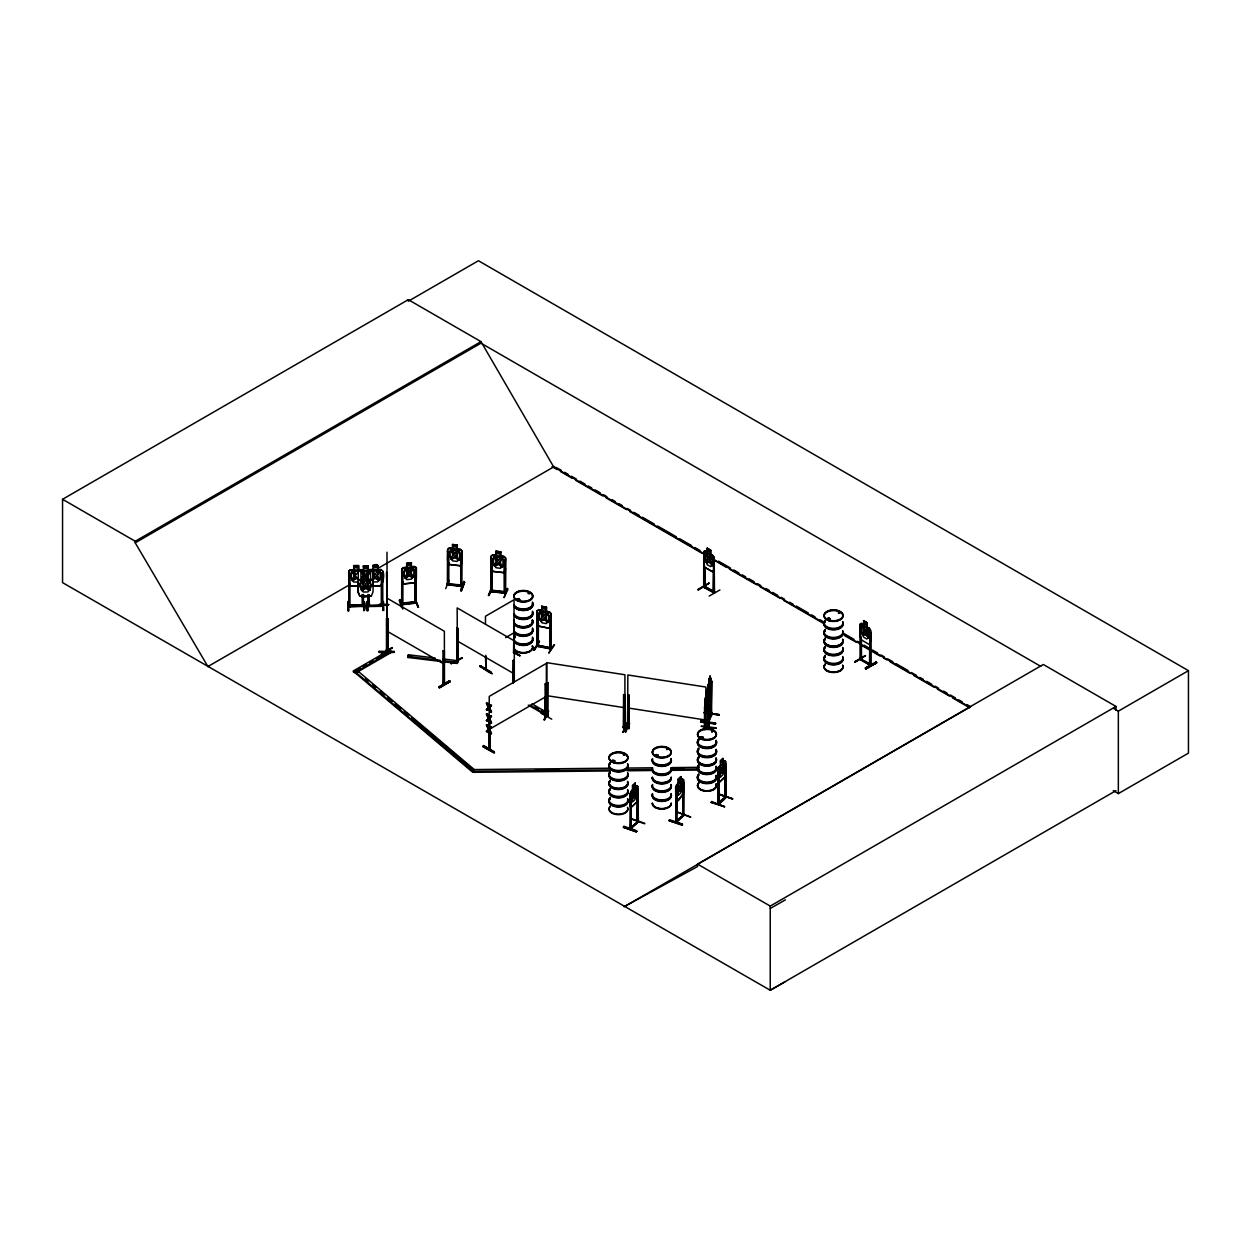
<?xml version="1.0" encoding="UTF-8"?>
<svg xmlns="http://www.w3.org/2000/svg" width="1251" height="1251" viewBox="0 0 1251 1251"><rect width="100%" height="100%" fill="white"/><g stroke="black" fill="none" stroke-linecap="round" stroke-linejoin="round"><path stroke-width="1.5" d="M379.162 604.984L388.623 604.905M707.847 722.531L707.972 708.926M708.895 694.493C708.535 701.467 708.269 677.854 709.708 686.674C710.552 667.44 711.428 699.278 709.692 688.535L709.004 727.597L708.035 728.27L708.942 726.315M708.848 720.639L707.941 721.389L711.522 714.227M711.882 681.248L711.053 681.951L711.882 681.248L711.053 714.931M711.569 682.014L711.616 715.072L711.913 712.945L711.021 713.821M704.985 711.162C704.594 720.06 709.208 705.173 708.207 702.874M711.35 689.645L708.832 699.45M711.178 689.629L710.99 694.54L708.989 699.465M700.623 722.077L700.826 720.936L715.572 723.625L700.623 722.077L715.384 724.016M715.541 723.047L700.81 720.967M386.84 651.568L387.935 652.146L388.201 618.87L387.216 618.322L386.84 651.568L387.857 652.162L388.295 650.598L386.997 649.801M388.201 650.661L386.465 650.145M443.761 683.312L444.105 684.563L444.355 651.302L443.386 650.755L443.01 684.078L443.386 682.53M444.355 683.093C443.135 681.248 442.619 684.719 443.917 684.516M456.787 659.996L458.257 660.356L457.053 659.668M454.113 662.592L450.954 663.749L462.198 657.87C457.1 661.685 455.536 659.371 458.147 661.451L458.147 628.502L457.162 627.955L456.803 661.279M458.147 660.293L457.256 663.437L407.81 657.463L407.81 656.431L408.42 654.773L435.035 657.979M630.129 827.818L631.427 827.271L630.082 827.693C629.237 830.023 632.318 827.38 630.801 829.147L630.848 795.355L630.504 829.257L638.417 821.829M683.437 779.842L682.53 779.17L680.857 780.937L680.794 776.605L678.214 779.06L678.308 783.173L677.01 785.753L676.65 821.688M725.721 796.887L718.559 802.423L718.715 803.533M725.377 796.684L725.721 795.683M704.626 586.516L703.688 585.875M713.961 591.942L713.211 591.379M714.18 591.942L714.29 593.209L713.805 592.364M714.18 560.151L714.493 592.833M479.931 666.486C502.777 678.339 488.609 673.992 480.212 665.657L490.971 672.506M490.924 672.366L479.946 666.423M490.924 671.912L480.212 665.673M704.954 700.388L705.924 696.135M707.972 693.398L708.175 684.688L710.99 678.198L711.021 715.025M711.991 713.148L711.178 714.227M711.991 714.337L708.457 722.656M636.994 801.969L637.65 797.122L636.994 801.969L630.785 807.677L636.931 801.891M682.593 795.339C687.346 780.952 677.198 810.507 675.728 797.794M860.328 659.214L861.501 659.903L860.438 658.073L860.438 659.277L870.852 665.376L870.852 632.396L869.883 631.833L869.508 665.157C871.181 665.751 871.4 663.311 869.508 663.953M860.797 658.855L860.109 659.59L870.587 665.657L870.477 630.176L866.99 626.782C867.694 617.869 865.583 627.361 868.616 629.222L868.616 636.806L866.865 639.026L863.612 637.119L861.861 632.85L861.861 625.281L863.612 624.953L863.612 620.621L867.099 622.654M710.177 680.341L710.052 676.025L708.379 685.673L708.551 728.348L708.801 688.816L707.972 689.52L708.801 688.816M623.358 827.286L623.796 826.223L636.743 830.758L636.306 831.868L623.358 827.318L636.306 831.837M636.681 831.399L623.686 826.927L636.743 831.446M682.045 825.253L669.113 820.656L682.483 824.174L669.488 819.686L669.097 820.734L682.483 824.862M682.42 824.737L669.426 820.343M711.162 802.595L711.6 801.484L724.548 806.723L711.193 802.47M724.485 806.598L711.491 802.188L724.548 806.723M387.153 606.016L386.481 572.254M387.153 651.787L386.997 552.207M516.835 599.526L517.789 598.604M517.851 599.995L517.429 598.979M517.429 599.682L518.743 599.088M519.181 599.088L518.93 599.917M517.789 598.869L519.321 599.12M518.039 598.822L519.337 598.932L518.743 599.995M528.422 593.365L528.86 592.943M529.142 593.255L529.58 593.662M612.13 760.717L613.459 761.906L614.773 760.717M612.583 760.514L612.818 761.437M613.913 761.531L614.913 761.061M623.436 754.619L624.484 754.494L623.373 754.603M624.218 755.244L623.67 754.384M624.405 754.9L623.624 754.353M655.477 755.151L656.056 756.214L657.76 755.917M656.556 756.011L656.275 754.838M667.94 749.052L666.83 749.552M700.654 737.339L701.592 738.497L703.297 737.746M701.092 737.136L701.733 737.777M701.06 737.699L701.967 736.948M702.202 737.777L702.999 737.277L702.202 736.761M703.39 737.902L702.859 737.246M712.132 731.991L712.413 731.178M711.882 731.663L712.945 731.256M829.257 618.964L827.615 618.541L828.068 619.417M828.975 619.417L828.788 618.229M829.835 618.604L829.554 619.542M838.264 612.849C840.344 613.053 838.358 612.771 839.093 612.365M839.499 612.255L838.702 612.787M839.89 612.959L839.093 612.114M482.949 746.628L493.785 752.695L494.317 751.773C461.197 732.523 517.148 765.878 482.949 746.628L483.543 745.627M387.153 604.124L386.403 605.937M387.059 606L387.153 605.328M386.387 649.988L386.481 651.974L386.465 618.103M386.465 651.099L387.153 651.177M387.075 650.583L386.465 649.801L386.309 650.583M387.075 651.787L386.997 651.005M870.477 640.997L869.273 644.5L861.079 639.699L860.125 634.961L861.079 639.699M703.75 562.543L704.72 567.282L712.976 572.051L714.18 568.548L714.29 557.743L713.054 555.585L704.813 551.097L703.75 551.675L703.688 587.219L704.626 587.72M712.976 572.051L714.29 568.642M407.81 657.463L408.42 654.773M457.256 663.437L457.85 660.731L442.635 658.902M448.874 583.764L447.342 583.513L448.671 583.717L448.656 584.968L447.514 583.169L447.373 584.764L447.545 549.392L449.125 548.032L452.409 548.548M448.843 551.91L447.498 551.754L448.843 551.91L448.812 584.545M462.135 562.074L460.462 565.905L449.046 564.498L447.545 560.276L447.749 549.361M457.272 545.076L452.44 544.388L452.565 548.689L450.141 549.752L450.141 557.32L452.565 560.87L457.115 561.433L459.539 558.493L459.539 550.909L457.115 549.252L457.272 545.076L452.565 544.638M457.272 549.142L457.303 544.983M445.716 588.658L448.984 580.292M457.303 549.048L460.446 549.439L449.093 548.126M447.67 583.216L448.984 583.717M460.665 553.38L462.119 553.239L460.665 553.38L460.79 586.469L460.775 562.778M462.01 585.327L462.26 586.25L447.514 584.373M460.54 585.187L462.26 585.046M460.837 590.613L463.84 581.434L460.618 590.675L461.447 590.785L464.621 582.2L461.447 590.753M492.284 591.832L490.783 591.629L491.017 558.306M492.19 591.786L492.362 558.478M495.865 551.253L500.713 551.847L495.865 551.253L495.865 555.303M503.918 572.677L492.472 571.347L503.918 572.677L505.576 568.845L503.762 572.614M500.713 555.913L500.713 551.847M491.017 588.674L488.406 595.601L491.033 590.394M489.125 595.523L491.127 589.878M490.877 590.081L491.049 591.66L490.971 556.242L492.55 554.897L496.021 555.46M491.08 590.065L505.685 591.911L492.519 590.628M492.253 591.754L492.519 590.284M504.075 560.229L505.529 560.104L504.075 560.229L504.2 593.334L505.576 593.412L505.576 557.946L503.872 556.304L500.556 556.023L500.556 551.972M505.451 592.255L505.232 593.459L505.576 557.946M504.372 591.66C504.325 596.07 502.918 589.956 505.529 591.895M504.044 597.54L507.249 588.298L508.031 589.08L504.169 597.446M371.172 571.144L372.735 571.003L375.316 574.662C377.114 568.986 383.197 569.705 376.395 575.585C383.134 581.434 377.661 582.466 375.409 576.461L372.313 580.527M409.014 572.16C410.719 566.375 416.786 566.39 410.062 572.989C416.864 578.181 411.047 579.776 409.093 573.974C407.373 580.057 401.133 580.057 408.045 573.193C399.913 565.812 410.093 569.236 408.905 571.942M416.239 578.509L414.613 582.622L403.385 583.857L401.915 580.089L401.915 569.283M401.79 580.229L403.291 584.092L414.769 582.841L416.411 578.525L416.411 567.626C414.112 564.827 409.186 569.174 411.516 562.669L406.638 563.2L406.669 567.36L403.307 567.626L401.759 569.252L401.665 604.718C399.585 602.435 405.043 602.466 402.869 604.624L402.916 571.285M675.775 797.95L675.634 787.004L678.449 783.22L678.355 779.107M675.884 822.329L675.728 786.973L676.697 784.752M718.637 803.611L717.793 804.284L717.777 768.833L724.767 760.889L725.58 761.562L725.377 797.888L725.58 761.562M717.918 768.88L718.606 766.55M709.145 679.074L709.817 677.401L709.145 680.435M705.298 729.161L705.392 698.918L707.222 689.301L706.158 692.335M706.158 693.68L706.831 690.646M708.035 728.27L708.003 691.459L705.361 697.964M708.003 691.459L707.19 693.586L707.065 689.285M705.501 702.843L705.298 701.999L705.501 728.066M708.957 695.103L710.584 687.847L710.052 676.025M705.204 714.133L708.003 707.8M701.295 726.362L716.041 728.363M711.021 714.165L708.832 720.857M707.972 722.499L711.366 714.165L710.818 678.183M708.191 727.488L708.316 727.441M704.282 713.117L719.2 714.587L704.454 712.585M716.229 727.847L701.326 726.174M381.023 585.749L382.681 581.715M373.033 582.419L371.375 586.453L359.819 586.688L371.5 586.594L373.189 582.434L373.189 571.535L371.438 570.128L359.866 570.221L358.286 571.676L358.318 592.051M549.549 628.268L538.524 626.047L537.023 621.81L538.477 626.141L549.486 628.362L551.003 624.515M549.486 628.362L551.097 624.656M548.173 682.921L546.718 683.015L548.173 682.921L547.985 716.229M545.029 696.885L544.92 716.854C547.469 718.058 545.53 713.023 548.204 714.634M544.623 719.872L548.548 710.912L547.312 714.321M548.517 710.912L543.904 719.95L546.828 716.119L546.859 662.686L624.906 674.758L624.921 728.098L623.295 726.659L625.031 726.55L623.405 726.753M548.188 715.369L546.593 714.837M623.577 694.602L624.906 694.805L623.577 694.602L623.311 727.91L624.765 728.082L624.765 695.087M705.892 729.536L705.892 687.049L627.846 674.977L627.58 728.332L627.846 695.024L629.175 695.228L629.003 728.582L629.175 695.228M626.892 723.031L627.721 723.844L623.076 732.179L626.939 723.047L623.201 732.101M623.076 732.179L627.001 723.109M629.534 723.219L625.703 732.367C623.624 732.82 627.517 722.484 629.534 723.907M627.689 726.784L629.316 727.034L627.846 727.159M704.563 706.893L705.892 707.096L704.563 706.893L704.438 729.63M854.668 661.716L865.536 655.571L854.746 662.389M854.652 662.232L864.988 655.852M698.402 590.003L709.098 583.122L697.87 589.596M381.524 653.788L392.251 647.549L381.602 654.461M381.508 654.289L392.157 648.065M451.47 663.421L462.088 657.698M402.681 608.815L400.007 599.604L399.225 600.371L401.493 607.251M632.49 785.644L635.211 783.235L632.49 785.644L632.568 789.756L631.286 792.336L630.629 828.381M348.216 601.465L348.622 610.832L347.794 610.848L348.325 601.403M348.216 601.919L348.622 610.832M366.684 601.934L366.996 610.707L367.747 610.035M712.945 555.663L714.29 557.743L714.18 593.146C711.616 591.457 699.309 585.656 704.579 586.438M705.142 587.485L705.032 568.017M534.427 650.223L539.431 641.278L533.708 649.988M534.333 650.035L539.4 641.278M533.63 650.067L539.337 641.779M416.302 602.794L401.446 604.374L403.072 604.249M488.719 748.02C492.55 746.628 487.609 749.302 489.125 749.49L489.235 696.4L546.359 663.405L546.359 716.573M544.889 715.603L546.468 715.181L545.076 715.494M537.117 646.345L537.086 610.832L536.851 646.235M536.851 645.031L550.815 647.909L551.019 649.175L551.003 613.694L549.439 611.989L538.571 609.69L537.023 610.926M537.164 612.99L538.462 613.256M541.777 610.332L541.777 606.282L546.468 607.22L546.406 611.364L548.595 613.303L548.595 620.871L546.249 623.655L541.871 622.763L539.525 619.042L539.525 611.473L541.871 610.597L541.777 606.282M536.992 646.267L551.144 649.128L551.159 613.662L549.502 611.895L546.312 611.379L546.468 607.22M549.799 647.283L549.799 648.956L549.877 615.57M551.175 615.82L549.705 615.852M538.29 645.328L550.8 647.955M538.305 645.391L538.509 646.173M549.94 648.534L549.877 627.204M553.927 644.812L548.736 653.116L554.506 644.937M630.004 829.022L637.916 821.626L637.838 820.421L636.994 822.376L638.401 821.907L637.838 788.709L637.04 822.454M675.743 821.235L683.234 815.167L677.104 820.984M682.78 814.667L683.656 813.838M682.874 815.683L683.531 779.717L682.561 778.998L676.588 784.799M676.525 822.564L676.572 788.771L676.322 822.595L684.109 815.199M718.418 802.438L717.839 803.158L725.408 796.996M717.902 803.048C715.947 807.677 730.287 794.15 724.845 797.716L725.627 763.986L726.127 797.247M726.065 797.231L718.371 804.44L719.216 803.736L719.075 767.598L720.42 765.018L720.279 760.905L722.859 758.466L724.063 770.428L722.781 774.916L720.373 777.199L719.075 775.182M708.676 721.295L708.676 722.499M485.357 668.05C487.515 667.549 484.293 669.004 485.826 669.004M485.841 655.211L485.857 669.566L486.311 656.806M513.551 651.88L519.931 655.774L513.973 652.787M513.551 653.085L514.036 619.808L514.036 652.803M372.235 578.556L374.346 575.585L372.313 572.802M517.304 599.229L519.196 599.542M519.618 599.589L517.116 599.776M519.572 599.948L519.259 598.838M529.517 593.506L528.141 593.662L528.579 592.802M612.036 760.843L614.35 760.952L612.818 760.702M614.241 760.905L612.411 760.452M657.244 755.964L657.573 754.822M701.076 736.98L700.513 737.683L701.733 738.199M827.114 618.729L829.554 618.338M829.304 619.214L829.945 618.729M838.67 613.256L838.889 612.177M486.451 703.203L488.672 707.034L490.064 705.251L491.471 705.376L487.218 710.177L486.389 709.708L488.797 707.128L486.451 703.203L488.203 707.472M488.672 707.034L490.642 704.907M486.451 714.055L488.672 717.886L490.064 716.104L491.471 716.229L487.218 721.014L486.389 720.545L488.797 717.965L486.451 714.055L488.203 718.309M488.672 717.886L490.642 715.76M486.451 724.892L488.672 728.739L490.064 726.956L491.471 727.081L487.218 731.866L486.389 731.397L488.797 728.817L486.451 724.892L488.203 729.161M488.672 728.739L490.642 726.612M487.218 710.177L489.219 708.019L491.471 711.913L490.017 711.772L488.625 708.363M487.218 721.014L489.219 718.856L491.471 722.765L490.017 722.609L488.625 719.216M487.218 731.866L489.219 729.708L491.471 733.618L490.017 733.461L488.625 730.052M486.389 709.708L488.797 707.128M491.471 705.376L489.094 707.925L490.877 712.257M486.389 720.545L488.797 717.965M491.471 716.229L489.094 718.778L490.877 723.109M486.389 731.397L488.797 728.817M491.471 727.081L489.094 729.63L490.877 733.962M386.481 604.03L386.481 604.905M387.091 604.89L387.075 604.124M367.669 604.984L369.358 604.952M367.669 606.172L382.822 606L382.681 570.894M369.358 605.296C376.707 608.361 383.228 603.123 382.634 606.344M401.946 569.377L403.385 567.751L414.644 566.609M401.712 603.154L403.166 603.342M414.8 602.951L416.333 603.17L416.208 601.934M486.342 669.254L485.826 667.799M632.631 789.756L629.91 793.587L630.051 804.534M630.848 791.383L636.978 785.628L635.211 787.301M630.848 795.355L630.582 796.183M638.291 788.865L637.134 789.381M678.449 779.154L680.857 776.871M637.494 821.407L638.291 820.656M638.307 821.891L630.926 827.411L637.494 821.751M676.572 788.771L676.322 789.6M683.453 815.902L683.578 782.125L683.656 815.042M684.016 782.282L682.858 782.813M676.588 800.906L682.53 795.261M723 758.513L720.42 760.968M718.637 770.632L718.387 804.534L718.371 771.46M726.08 764.142L724.923 764.658M682.858 814.589L684.141 814.041L683.234 816.027M675.868 822.439L683.578 815.12M724.642 777.184L718.59 782.954L724.782 777.246L725.58 772.446M719.466 794.698L732.851 798.826L719.904 794.26M360.992 571.144L358.505 569.83L358.505 565.671L353.861 565.733L353.861 569.877L350.311 569.69L348.732 571.16L348.794 606.704L350.077 606.657M348.888 571.3L350.389 569.924L361.82 569.784M358.286 571.77L359.944 570.347L363.431 570.425L363.259 566.124L368.232 566.187L363.259 566.124M363.275 579.838L360.804 581.215L360.804 588.783L363.275 592.02L367.919 591.973L370.405 588.721L370.405 581.136L367.919 579.807L368.06 571.644L363.416 571.676L363.275 579.838L359.725 579.635L358.146 581.199C358.005 593.944 355.988 599.307 371.344 596.008L373.048 591.864L373.064 571.097L377.708 571.05L377.708 578.619L373.064 578.681M490.204 748.911L489.72 747.394L489.391 749.396M546.468 715.181L545.577 716.964M545.076 716.698L546.108 716.166M491.127 556.32L492.613 555.037L503.762 556.523L505.545 558.04M612.177 760.624L613.225 760.139M829.71 619.198L827.349 619.198M655.524 755.057L656.525 754.509L655.383 755.713M656.337 755.541L656.791 754.979M657.526 755.776L657.432 754.713M657.979 755.745L657.025 756.011M657.823 756.089L657.526 754.76M667.643 749.083L666.955 749.068M701.185 737.433L702.202 737.183M702.609 738.059L702.843 737.136M703.156 737.934L702.202 738.199M362.243 604.859L348.622 605.031L363.541 605.296M349.952 605.421L349.858 606.688M349.952 606.626L349.999 573.302L348.622 573.318L349.999 573.615M363.462 604.937L362.258 605.296M362.243 606.11L363.619 606.438L363.447 604.859M367.731 605.328L369.217 605.265M369.201 594.522L369.358 606.156M381.305 604.812L382.665 604.796L381.352 605.156M703.641 551.738L704.876 550.862L707.378 552.457M630.629 827.177L630.926 828.271M460.618 584.842L461.979 584.968M514.396 620.027L513.551 620.089M514.098 652.131L519.681 655.305M519.931 655.759L513.489 652.256M387.216 650.098L387.935 650.942M456.803 661.154L457.772 661.701L458.147 628.502M438.96 686.893L449.672 680.716L439.023 686.94L439.554 687.909L450.188 681.607L439.054 687.518M449.75 681.357L439.117 687.581L450.157 681.576L449.609 680.669M512.957 683.03L513.332 660.372L514.302 660.935L513.926 681.717M487.311 703.688L489.266 706.69M487.311 714.54L489.266 717.542M488.86 749.208L488.86 716.229L489.813 715.666L490.189 748.989M490.189 715.885L488.86 716.229M545.405 684.016L546.359 683.453L545.029 683.797L545.405 717.011M487.311 725.392L489.266 728.379M551.769 719.169L540.901 713.195M785.378 981.644L770.241 990.26L62.55 582.622L62.55 499.29L408.311 299.677L480.994 341.632L553.677 466.92L704.235 553.833M62.55 499.29L135.233 541.261L480.994 341.632M208.729 666.079L207.901 666.548L135.233 542.809L480.994 343.181L1040.816 666.392M207.901 666.548L349.076 585.046M377.818 568.454L554.49 466.451M353.439 670.88L389.139 650.254L391.235 651.458L391.235 652.49L355.519 673.116L353.439 671.912L353.439 670.88L355.519 672.084L471.846 770.522L471.846 771.554L355.519 673.116L355.519 672.084L391.235 651.458M353.439 671.912L359.928 668.159M363.181 666.283L366.418 664.406M369.671 662.53L372.907 660.669M376.16 658.792L385.902 653.163M505.623 637.603L514.036 632.756M707.268 552.254L707.268 548.188L710.787 550.221L710.662 554.349L713.007 555.694M704.063 553.88L704.766 587.704M710.662 550.284L707.143 548.251M714.29 593.209L713.68 591.113L713.211 592.63L713.586 559.385L824.346 623.186M704.72 567.282L713.086 571.973M697.808 589.659L709.114 583.138M709.192 596.055L719.935 589.956M489.235 729.38L546.359 696.4M624.875 906.334L697.558 866.521L697.558 864.113L1043.318 664.484L1116.001 706.455L1116.001 710.271M624.061 906.803L969.838 707.175L842.955 633.929M697.558 864.113L770.241 906.084L1116.001 706.455M1113.281 708.222L1118.347 711.147L1188.45 670.661L1188.45 753.133L1118.347 793.603L1113.265 790.679M1116.001 790.632L770.241 990.26L770.241 906.084M860.438 626.298L861.126 660.121M869.367 628.033L870.587 630.191L870.587 641.091M870.852 632.396L869.523 632.036M869.773 663.89L861.126 659.261L870.587 664.453M865.958 668.894L876.748 662.749L865.973 668.972L865.379 667.94L876.247 661.888M865.379 668.628L876.748 662.749L876.169 661.795M876.263 662.42L865.411 667.956M770.241 908.476L785.378 899.86M353.861 569.877L351.375 571.269L351.375 578.838L353.861 582.059L358.505 581.996M370.593 571.128L373.064 569.752L372.907 565.468C382.571 561.527 373.642 572.051 381.086 569.424C385.683 572.802 383.228 581.262 381.133 585.89L371.406 585.906M363.416 570.315L360.929 571.691L360.929 579.276M537.023 644.75L538.509 644.969L537.226 644.75M399.945 599.667L402.775 608.721M462.151 585.343L448.984 584.061L460.947 584.842L461.979 586.172M461.994 584.921L461.822 586.594L462.166 551.081L460.446 549.439M491.017 591.301L505.685 593.115M492.409 590.581L491.19 590.065M489.751 748.645L489.813 726.878M655.759 754.885L657.823 754.885M712.335 730.912L711.741 731.694M627.689 727.988L629.175 728.207L627.814 727.941M628.972 728.52L627.846 728.363M355.519 672.084L357.958 671.115L474.27 769.568L471.846 770.522M355.519 673.116L357.958 672.147L357.958 671.115M367.309 601.872L367.622 610.613M538.227 646.548L538.462 622.951M485.998 668.972L485.466 656.869M348.779 605.062L348.638 606.688L363.619 606.125M631.739 819.249L644.687 823.799M732.476 799.061L719.528 794.479M690.427 817.216L677.401 812.165L690.787 816.981M416.145 601.606L402.728 602.982L403.166 604.546M414.8 602.106L416.333 601.966M414.941 602.888L414.8 569.971M518.07 598.619L516.882 599.745M518.977 600.073L517.789 599.901M829.21 619.495L828.006 619.323M613.975 761.437L612.771 761.593M657.307 755.588L656.071 755.495M657.479 756.042L656.103 756.042M414.925 601.653L416.114 602.012M703.953 585.609L703.953 586.797M713.477 592.302L713.586 571.019M381.133 604.812L368.013 605.375M548.001 716.276L546.859 716.072M411.391 562.919L406.841 563.419L406.841 567.469L404.386 569.096L404.386 576.68L406.841 579.651L411.391 579.15L413.831 575.632L413.831 568.063L411.391 566.969L411.36 562.825M403.01 571.582L401.571 571.426M414.894 570.268L416.145 569.815M414.925 597.962L417.897 607.11M401.571 603.561L414.644 602.106M401.837 603.529L401.696 604.796L416.239 603.107L416.239 567.688M417.771 607.235L418.6 607.11L414.925 598.65L417.865 606.594M707.034 693.57L707.597 701.092L705.971 708.347L705.392 706.502M828.256 617.963L829.257 618.213M702.327 738.309L701.248 737.965M667.362 748.661L667.08 749.552M387.747 650.88L387.826 652.068M457.053 660.872L458.147 661.451M443.386 650.755L443.605 683.734M703.875 551.785L704.282 586.875M870.055 663.655L870.055 664.844L869.883 643.467M372.907 565.561L377.88 565.499M358.505 569.737L361.883 569.658L363.634 571.066M372.907 569.612L369.514 569.565L367.935 571.035M369.592 569.69L381.023 569.658M358.505 571.175L353.861 571.238L353.861 578.806L358.505 578.76M381.305 573.036L382.665 573.021M373.064 581.934L377.708 581.871L380.195 578.603L380.195 571.019L377.708 569.69L377.708 565.546M371.5 585.765L381.023 585.656M350.264 586.156L358.036 586.062L350.264 586.156L348.732 582.137M363.916 610.551L363.462 601.231L363.775 610.66C365.636 611.458 365.933 600.746 363.462 601.919M366.684 601.966L367.528 601.278L367.841 610.707M382.681 601.778L383.51 601.778M348.638 606.61L363.462 606.438L363.462 594.491M382.681 606.313L367.731 606.532L367.841 594.538M383.119 610.41L382.681 601.09L382.978 610.519M609.534 768.223L473.05 769.584L473.097 772.32L609.581 770.96M627.079 768.051L652.428 767.801M671.928 767.598L699.231 767.332M535.444 769.99L558.837 769.756M671.928 768.63L683.64 768.521M609.581 769.928L473.097 771.288L473.097 772.32M627.142 769.74L652.49 769.49M671.99 769.302L699.278 769.021M627.142 770.772L652.49 770.522M671.99 770.335L699.278 770.053M368.06 566.234L368.06 570.378L371.375 570.362L373.033 571.691M363.118 575.554C376.582 576.664 358.146 572.16 363.118 579.62M367.919 579.713L371.297 579.635L373.048 581.058L371.234 579.682L359.803 579.87M359.803 595.867L371.234 595.773M388.623 604.452L379.162 604.483L387.012 605.249M379.162 604.686L388.623 604.608M379.162 651.318L394.315 651.38L394.315 652.428L379.162 652.49L379.162 651.427M394.315 651.912L379.162 651.974M461.822 586.594L447.639 584.796M625.047 727.801L623.577 727.941M368.013 606.563L367.982 604.89M680.716 780.874L682.014 781.015L682.014 788.583L680.716 793.056L678.308 795.339L677.01 793.322M634.976 783.407L634.976 787.458L636.274 787.598L636.274 795.167L634.976 799.639L632.568 801.922L631.286 799.905M408.42 655.805L412.22 656.259M407.81 656.431L440.133 660.34M443.933 660.794L457.256 662.404M490.908 558.603L492.253 558.775M460.384 565.655L449.172 564.373L447.592 560.182M464.621 582.231L463.793 581.434M491.049 590.456L492.081 590.581M505.42 593.396L490.752 591.567M708.91 678.824L708.91 682.874M708.175 684.688L707.785 687.112M704.282 712.429L719.028 715.103M704.313 712.882L719.059 714.915M627.705 695.321L629.034 695.509M548.173 714.712L547.031 714.493L547.031 715.697M546.859 715.713L548.329 715.932M627.846 707.957L705.892 720.044M546.859 695.665L624.906 707.738M704.032 586.782L714.649 592.865M541.714 606.36L546.406 607.314M538.524 609.784L541.933 610.504M538.649 641.81L539.431 641.966M551.222 648.737L537.164 645.985L537.367 644.718M513.926 653.288L514.036 599.761L485.466 616.258L485.466 624.014M518.539 598.619L519.759 599.526M360.351 571.019L358.724 571.066L356.113 574.788C353.955 569.049 348.732 570.159 355.143 575.71C348.122 581.856 354.393 582.575 356.191 576.602L358.834 580.37M624.765 727.722L623.436 727.879L623.295 726.659M383.447 601.684L383.822 610.519M724.767 760.889L725.502 761.703M717.699 779.748L718.731 783.001M683.531 779.717L683.312 815.949M680.794 780.671L680.951 776.652M631.677 818.748L644.672 823.299M637.134 822.376L637.65 786.238L637.494 822.611M457.397 660.935L457.162 607.908L514.302 640.887L514.302 681.498M870.446 665.657L870.305 664.359M613.006 761.531L612.13 761.124M368.06 570.284L370.546 571.613L370.546 579.197M456.803 628.158L457.772 628.721M512.957 660.591L513.926 661.154M386.856 618.541L387.826 619.089M443.01 650.958L443.98 651.521M546.359 715.244L545.827 716.26L545.983 696.322M487.046 702.859L487.906 703.343M490.064 705.251L490.877 705.72M443.01 682.874L444.355 683.046M443.386 683.734L444.496 684.297L444.355 631.255L387.216 598.275L387.388 651.333M486.983 709.364L487.812 709.817M487.046 713.695L487.906 714.196M490.064 716.104L490.877 716.573M486.983 720.201L487.812 720.67M487.046 724.548L487.906 725.048M490.064 726.956L490.877 727.425M486.983 731.053L487.812 731.522M494.254 752.336L483.465 746.19L494.317 752.461M1188.45 670.661L478.429 260.74L408.311 301.21L408.311 299.677M556.179 467.421L561.261 470.36M564.639 472.299L568.017 474.254M571.41 476.209L576.476 479.149M579.87 481.103L584.936 484.028M588.314 485.982L591.707 487.937M595.085 489.892L600.167 492.816M603.545 494.77L606.923 496.725M612.005 499.649L615.383 501.604M618.776 503.559L622.154 505.513M627.236 508.438L630.613 510.392M633.991 512.347L639.073 515.287M642.451 517.242L654.304 524.075M657.682 526.03L676.291 536.773M679.668 538.728L691.522 545.561M694.899 547.516L699.966 550.44M718.574 561.183L730.428 568.017M733.805 569.971L738.888 572.911M742.265 574.866L745.643 576.805M749.036 578.76L754.103 581.699M757.496 583.654L760.874 585.609M765.956 588.533L769.334 590.488M772.711 592.442L777.794 595.367M781.171 597.321L784.565 599.276M789.631 602.2L793.009 604.155M796.402 606.11L808.24 612.943M811.618 614.898L815.011 616.852M820.077 619.792L823.471 621.747M843.768 633.459L853.917 639.324M857.295 641.278L860.688 643.233M864.066 645.188L869.148 648.112M872.526 650.067L877.608 652.991M880.985 654.945L884.363 656.9M887.757 658.855L892.823 661.779M896.216 663.734L908.054 670.567M911.432 672.522L916.514 675.462M919.892 677.416L923.269 679.371M926.663 681.31L931.729 684.25M935.122 686.205L938.5 688.159M943.582 691.084L946.96 693.038M950.338 694.993L955.42 697.917M958.798 699.872L962.191 701.827M967.258 704.751L970.651 706.706M552.004 466.639L557.07 469.563M560.448 471.518L572.286 478.351M575.663 480.306L602.716 495.912M606.094 497.867L626.391 509.579M629.769 511.534L702.468 553.505M713.211 559.588L726.127 567.172M729.505 569.127L756.558 584.733M759.936 586.688L780.233 598.4M783.611 600.355L824.19 623.78M844.472 635.492L856.31 642.326M861.376 645.25L879.969 655.993M883.347 657.948L886.74 659.887M890.118 661.842L910.4 673.554M913.777 675.509L934.075 687.221M937.452 689.176L949.29 696.009M952.668 697.964L969.572 707.722M714.696 591.739L713.211 591.504M457.162 640.887L514.302 673.882M531.972 703.844L548.204 713.211M535.209 706.752L538.462 708.629M541.714 710.505L548.204 714.243M529.892 705.048L546.124 714.415M528.266 705.142L546.124 715.447M387.216 631.255L444.355 664.25M863.487 620.684L866.99 622.732M861.173 623.514L869.195 628.221M381.305 606.328L381.305 573.333M500.525 556.116L502.949 557.774L502.949 565.343L500.525 568.298L495.99 567.735L493.551 564.185L493.551 556.601L495.99 555.553L496.021 551.41M416.302 601.59L416.114 603.217M414.613 566.515L416.27 567.782M827.881 619.323L827.49 618.541M614.1 760.28L614.366 761.077M361.883 569.658L363.478 571.128M636.822 785.581L637.713 786.426L636.79 785.753M365.417 678.464L368.388 680.982M372.861 684.782L375.847 687.299M380.32 691.084L384.792 694.868M387.779 697.401L392.251 701.185M395.238 703.703L401.196 708.754M404.182 711.272L408.655 715.072M411.642 717.589L474.27 770.6M460.352 549.658L461.963 551.206L461.963 562.027M684.016 815.277L684.109 813.994M489.688 707.581L491.471 711.913M489.688 718.434L491.471 722.765M489.688 729.286L491.471 733.618M358.458 582.638L359.944 586.547L358.286 582.559M358.302 591.958L359.803 595.976M350.389 586.015L348.888 582.028L348.888 571.207M492.581 571.238L491.002 567.031L492.472 571.347M400.007 599.604L402.885 608.189M717.918 779.701L718.793 782.798M630.129 804.424L630.989 807.536M629.988 804.377L630.926 807.724M358.662 569.596L358.662 565.53L353.689 565.593L353.689 569.658M368.232 570.143L368.232 566.093M1118.347 711.147L1118.347 793.603M863.722 620.824L863.722 624.875L861.235 623.279L860 624.155L860.062 659.621L859.953 658.229M861.392 638.495L861.501 659.903M860.235 624.202L860.235 635.008M722.859 758.466L722.781 762.735M710.552 550.362L710.552 554.412L712.304 556.773L712.304 564.357L710.552 566.594L707.268 564.701L705.517 560.432L705.517 552.864L707.268 552.52L707.268 548.188M704.985 700.341L704.985 727.988M704.485 586.406L704.438 587.642M635.07 783.189L635.117 787.52M632.709 785.737L632.709 789.803M630.129 793.603L630.129 829.022M629.316 727.034L629.316 728.223M628.033 726.737L628.018 727.988M623.749 726.362L623.749 727.566M538.29 613.537L538.118 646.548M513.332 660.372L513.332 682.811M492.222 590.191L492.065 591.832M449.093 583.419L448.984 584.921M415.082 602.122L414.8 603.31L414.8 577.727M389.139 650.254L389.139 651.286M388.201 618.87L388.201 651.865M369.217 594.819L369.217 606.469M362.243 604.905L362.258 606.547L362.086 594.506M135.233 541.261L135.233 542.809M716.229 750.303A9.586 5.536 0 0 1 705.736 757.23A9.586 5.536 0 0 1 698.683 748.974M716.088 750.866A9.429 5.442 0 0 1 705.752 757.668A9.429 5.442 0 0 1 698.809 749.552M716.057 757.981A9.398 5.426 0 0 1 705.752 764.752A9.398 5.426 0 0 1 698.84 756.667M716.119 758.184A9.461 5.473 0 0 1 705.752 765.018A9.461 5.473 0 0 1 698.777 756.855M716.104 758.481A9.445 5.457 0 0 1 705.752 765.299A9.445 5.457 0 0 1 698.793 757.168M716.229 741.202A9.586 5.536 0 0 1 705.736 748.129A9.586 5.536 0 0 1 698.683 739.873M700.2 738.731A9.586 5.536 0 0 1 702.186 737.855M716.104 749.333A9.445 5.457 0 0 1 705.752 756.151A9.445 5.457 0 0 1 698.793 748.02M716.104 741.749A9.445 5.457 0 0 1 705.752 748.583A9.445 5.457 0 0 1 698.793 740.436M716.229 749.834A9.586 5.536 0 0 1 705.736 756.761A9.586 5.536 0 0 1 698.683 748.505M716.229 740.733A9.586 5.536 0 0 1 705.736 747.66A9.586 5.536 0 0 1 698.683 739.404M700.2 738.262A9.586 5.536 0 0 1 702.186 737.386M716.088 740.232A9.429 5.442 0 0 1 705.752 747.035A9.429 5.442 0 0 1 698.809 738.919M700.31 737.793A9.429 5.442 0 0 1 702.264 736.933M716.229 776.245A9.586 5.536 0 0 1 705.736 783.173A9.586 5.536 0 0 1 698.683 774.916M716.104 776.793A9.445 5.457 0 0 1 705.752 783.626A9.445 5.457 0 0 1 698.793 775.479M716.057 783.924A9.398 5.426 0 0 1 705.752 790.695A9.398 5.426 0 0 1 698.84 782.61M716.072 759.341A9.414 5.426 0 0 1 705.752 766.128A9.414 5.426 0 0 1 698.824 758.028M716.119 784.127A9.461 5.473 0 0 1 705.752 790.96A9.461 5.473 0 0 1 698.777 782.798M716.119 784.424A9.461 5.473 0 0 1 705.752 791.257A9.461 5.473 0 0 1 698.777 783.11M716.119 758.841A9.461 5.473 0 0 1 705.752 765.675A9.461 5.473 0 0 1 698.777 757.527M716.229 767.144A9.586 5.536 0 0 1 705.736 774.072A9.586 5.536 0 0 1 698.683 765.815M716.104 775.276A9.445 5.457 0 0 1 705.752 782.094A9.445 5.457 0 0 1 698.793 773.962M716.104 767.692A9.445 5.457 0 0 1 705.752 774.525A9.445 5.457 0 0 1 698.793 766.378M716.229 775.776A9.586 5.536 0 0 1 705.736 782.704A9.586 5.536 0 0 1 698.683 774.447M716.229 766.675A9.586 5.536 0 0 1 705.736 773.603A9.586 5.536 0 0 1 698.683 765.346M716.088 766.175A9.429 5.442 0 0 1 705.752 772.977A9.429 5.442 0 0 1 698.809 764.861M842.783 631.567A9.586 5.536 0 0 1 832.275 638.495A9.586 5.536 0 0 1 825.238 630.238M842.658 632.13A9.445 5.457 0 0 1 832.29 638.948A9.445 5.457 0 0 1 825.347 630.801M842.595 639.245A9.398 5.426 0 0 1 832.306 646.016A9.398 5.426 0 0 1 825.394 637.932M842.674 639.433A9.461 5.473 0 0 1 832.29 646.267A9.461 5.473 0 0 1 825.332 638.104M842.658 639.761A9.445 5.457 0 0 1 832.29 646.595A9.445 5.457 0 0 1 825.347 638.448M842.783 622.466A9.586 5.536 0 0 1 832.275 629.394A9.586 5.536 0 0 1 825.238 621.137M842.658 630.598A9.445 5.457 0 0 1 832.29 637.416A9.445 5.457 0 0 1 825.347 629.284M842.642 623.029A9.429 5.442 0 0 1 832.306 629.832A9.429 5.442 0 0 1 825.363 621.716M842.783 631.114A9.586 5.536 0 0 1 832.275 638.026A9.586 5.536 0 0 1 825.238 629.769M842.783 621.997A9.586 5.536 0 0 1 832.275 628.925A9.586 5.536 0 0 1 825.238 620.668M842.642 621.497A9.429 5.442 0 0 1 832.306 628.299A9.429 5.442 0 0 1 825.363 620.183M842.783 657.51A9.586 5.536 0 0 1 832.275 664.437A9.586 5.536 0 0 1 825.238 656.181M842.658 658.073A9.445 5.457 0 0 1 832.29 664.891A9.445 5.457 0 0 1 825.347 656.744M842.595 665.188A9.398 5.426 0 0 1 832.306 671.959A9.398 5.426 0 0 1 825.394 663.874M842.642 640.59A9.429 5.442 0 0 1 832.306 647.393A9.429 5.442 0 0 1 825.363 639.277M842.674 665.376A9.461 5.473 0 0 1 832.29 672.209A9.461 5.473 0 0 1 825.332 664.046M842.658 665.688A9.445 5.457 0 0 1 832.29 672.506A9.445 5.457 0 0 1 825.347 664.375M842.674 640.121A9.461 5.473 0 0 1 832.29 646.955A9.461 5.473 0 0 1 825.332 638.808M842.783 648.409A9.586 5.536 0 0 1 832.275 655.336A9.586 5.536 0 0 1 825.238 647.08M842.642 656.54A9.429 5.442 0 0 1 832.306 663.343A9.429 5.442 0 0 1 825.363 655.227M842.658 648.956A9.445 5.457 0 0 1 832.29 655.79A9.445 5.457 0 0 1 825.347 647.643M842.783 657.041A9.586 5.536 0 0 1 832.275 663.968A9.586 5.536 0 0 1 825.238 655.712M842.783 647.94A9.586 5.536 0 0 1 832.275 654.867A9.586 5.536 0 0 1 825.238 646.611M842.658 647.439A9.445 5.457 0 0 1 832.29 654.257A9.445 5.457 0 0 1 825.347 646.126M627.721 773.681A9.586 5.536 0 0 1 617.212 780.608A9.586 5.536 0 0 1 610.16 772.352M627.564 774.244A9.429 5.442 0 0 1 617.228 781.046A9.429 5.442 0 0 1 610.3 772.93M627.549 781.359A9.414 5.426 0 0 1 617.228 788.161A9.414 5.426 0 0 1 610.316 780.045M627.721 764.58A9.586 5.536 0 0 1 617.212 771.507A9.586 5.536 0 0 1 610.16 763.251M627.564 772.711A9.429 5.442 0 0 1 617.228 779.514A9.429 5.442 0 0 1 610.3 771.398M627.564 765.143A9.429 5.442 0 0 1 617.228 771.945A9.429 5.442 0 0 1 610.3 763.829M627.721 773.212A9.586 5.536 0 0 1 617.212 780.139A9.586 5.536 0 0 1 610.16 771.883M627.721 764.111A9.586 5.536 0 0 1 617.212 771.038A9.586 5.536 0 0 1 610.16 762.782M627.564 763.61A9.429 5.442 0 0 1 617.228 770.413A9.429 5.442 0 0 1 610.3 762.297M627.721 799.624A9.586 5.536 0 0 1 617.212 806.551A9.586 5.536 0 0 1 610.16 798.294M627.564 800.187A9.429 5.442 0 0 1 617.228 806.989A9.429 5.442 0 0 1 610.3 798.873M627.533 807.286A9.398 5.426 0 0 1 617.243 814.073A9.398 5.426 0 0 1 610.332 805.988M627.549 782.719A9.414 5.426 0 0 1 617.228 789.506A9.414 5.426 0 0 1 610.316 781.406M627.564 807.818A9.429 5.442 0 0 1 617.228 814.636A9.429 5.442 0 0 1 610.3 806.504M627.611 782.219A9.461 5.473 0 0 1 617.228 789.053A9.461 5.473 0 0 1 610.269 780.905M627.721 790.523A9.586 5.536 0 0 1 617.212 797.45A9.586 5.536 0 0 1 610.16 789.193M627.564 798.654A9.429 5.442 0 0 1 617.228 805.456A9.429 5.442 0 0 1 610.3 797.34M627.564 791.085A9.429 5.442 0 0 1 617.228 797.888A9.429 5.442 0 0 1 610.3 789.772M627.721 799.154A9.586 5.536 0 0 1 617.212 806.082A9.586 5.536 0 0 1 610.16 797.825M627.721 790.053A9.586 5.536 0 0 1 617.212 796.981A9.586 5.536 0 0 1 610.16 788.724M627.564 789.553A9.429 5.442 0 0 1 617.228 796.355A9.429 5.442 0 0 1 610.3 788.239M671.224 770.084A9.429 5.442 0 0 1 661.795 775.526A9.429 5.442 0 0 1 652.365 770.084M671.052 768.114A9.586 5.536 0 0 1 661.795 775.088A9.586 5.536 0 0 1 652.537 768.114M671.052 767.645A9.586 5.536 0 0 1 661.795 774.619A9.586 5.536 0 0 1 652.537 767.645M671.052 759.013A9.586 5.536 0 0 1 661.795 765.987A9.586 5.536 0 0 1 652.537 759.013M671.052 758.544A9.586 5.536 0 0 1 661.795 765.518A9.586 5.536 0 0 1 652.537 758.544M671.224 777.731A9.429 5.442 0 0 1 661.795 783.173A9.429 5.442 0 0 1 652.365 777.731M671.193 777.184A9.398 5.426 0 0 1 661.795 782.61A9.398 5.426 0 0 1 652.412 777.184M671.255 768.552A9.445 5.457 0 0 1 661.795 774.009A9.445 5.457 0 0 1 652.35 768.552M671.255 760.983A9.445 5.457 0 0 1 661.795 766.441A9.445 5.457 0 0 1 652.35 760.983M671.255 759.451A9.445 5.457 0 0 1 661.795 764.908A9.445 5.457 0 0 1 652.35 759.451M671.271 777.387A9.461 5.473 0 0 1 661.795 782.86A9.461 5.473 0 0 1 652.334 777.387M671.271 778.075A9.461 5.473 0 0 1 661.795 783.533A9.461 5.473 0 0 1 652.334 778.075M671.224 796.027A9.429 5.442 0 0 1 661.795 801.469A9.429 5.442 0 0 1 652.365 796.027M671.052 794.057A9.586 5.536 0 0 1 661.795 801.031A9.586 5.536 0 0 1 652.537 794.057M671.052 793.587A9.586 5.536 0 0 1 661.795 800.562A9.586 5.536 0 0 1 652.537 793.587M671.052 784.956A9.586 5.536 0 0 1 661.795 791.93A9.586 5.536 0 0 1 652.537 784.956M671.052 784.486A9.586 5.536 0 0 1 661.795 791.461A9.586 5.536 0 0 1 652.537 784.486M671.224 803.658A9.429 5.442 0 0 1 661.795 809.116A9.429 5.442 0 0 1 652.365 803.658M671.208 803.142A9.414 5.426 0 0 1 661.795 808.584A9.414 5.426 0 0 1 652.381 803.142M671.255 794.494A9.445 5.457 0 0 1 661.795 799.952A9.445 5.457 0 0 1 652.35 794.494M671.255 786.926A9.445 5.457 0 0 1 661.795 792.383A9.445 5.457 0 0 1 652.35 786.926M671.255 785.393A9.445 5.457 0 0 1 661.795 790.851A9.445 5.457 0 0 1 652.35 785.393M671.208 778.56A9.414 5.426 0 0 1 661.795 783.986A9.414 5.426 0 0 1 652.381 778.56M671.271 803.345A9.461 5.473 0 0 1 661.795 808.818A9.461 5.473 0 0 1 652.334 803.345M532.41 612.709A9.429 5.442 0 0 1 525.748 619.37A9.429 5.442 0 0 1 514.192 615.523M532.394 619.839A9.414 5.426 0 0 1 525.733 626.485A9.414 5.426 0 0 1 514.208 622.638M532.394 620.34A9.414 5.426 0 0 1 525.733 626.986A9.414 5.426 0 0 1 514.208 623.154M532.426 602.075A9.445 5.457 0 0 1 525.748 608.752A9.445 5.457 0 0 1 514.177 604.905M532.566 612.161A9.586 5.536 0 0 1 525.78 618.932A9.586 5.536 0 0 1 514.052 615.023M532.566 611.692A9.586 5.536 0 0 1 525.78 618.463A9.586 5.536 0 0 1 514.052 614.554M532.41 611.176A9.429 5.442 0 0 1 525.748 617.853A9.429 5.442 0 0 1 514.192 614.006M514.192 606.422A9.429 5.442 0 0 0 525.748 610.269A9.445 5.457 0 0 0 532.426 603.607A9.429 5.442 0 0 1 525.748 610.269A9.445 5.457 0 0 1 514.177 606.422M532.566 603.06A9.586 5.536 0 0 1 525.78 609.831A9.586 5.536 0 0 1 514.052 605.922M532.566 602.591A9.586 5.536 0 0 1 525.78 609.362A9.586 5.536 0 0 1 514.052 605.453M532.457 620.027A9.461 5.473 0 0 1 525.748 626.72A9.461 5.473 0 0 1 514.161 622.857M532.566 638.104A9.586 5.536 0 0 1 522.058 645.016A9.586 5.536 0 0 1 515.005 636.759M532.41 638.651A9.429 5.442 0 0 1 522.074 645.453A9.429 5.442 0 0 1 515.131 637.338M532.426 637.119A9.445 5.457 0 0 1 522.074 643.937A9.445 5.457 0 0 1 515.115 635.805M532.566 637.635A9.586 5.536 0 0 1 522.058 644.546A9.586 5.536 0 0 1 515.005 636.29M532.394 645.782A9.414 5.426 0 0 1 525.733 652.428A9.414 5.426 0 0 1 514.208 648.581M532.394 646.282A9.414 5.426 0 0 1 525.733 652.928A9.414 5.426 0 0 1 514.208 649.097M532.41 628.018A9.429 5.442 0 0 1 525.748 634.695A9.429 5.442 0 0 1 514.192 630.848M532.41 629.55A9.429 5.442 0 0 1 525.748 636.212A9.429 5.442 0 0 1 514.192 632.365M532.566 629.003A9.586 5.536 0 0 1 525.78 635.774A9.586 5.536 0 0 1 514.052 631.864M532.566 628.534A9.586 5.536 0 0 1 525.78 635.305A9.586 5.536 0 0 1 514.052 631.395M532.394 621.184A9.414 5.426 0 0 1 525.733 627.846A9.414 5.426 0 0 1 514.208 623.999M532.457 620.699A9.461 5.473 0 0 1 525.748 627.392A9.461 5.473 0 0 1 514.161 623.53M532.457 645.969A9.461 5.473 0 0 1 525.748 652.662A9.461 5.473 0 0 1 514.161 648.8M705.767 698.574L705.736 708.129L706.706 701.78C708.332 711.6 707.722 681.342 706.737 699.919L706.127 697.714L705.767 698.574M700.795 721.514L715.572 723.625L700.795 721.514M631.802 792.071L633.444 795.183L631.739 801.61L633.96 795.558C634.898 801.031 638.088 795.933 634.507 794.135L636.118 787.974L634.007 793.713L632.646 791.304L631.802 792.071M677.542 785.487L679.168 788.599L677.463 795.026L679.7 788.974C680.638 794.448 683.812 789.35 680.247 787.551L681.858 781.39L679.731 787.129L678.433 784.784L677.542 785.487M719.606 767.332L721.233 770.46L719.528 776.887L721.749 770.819C722.703 776.308 725.877 771.195 722.296 769.412L723.954 763.36L721.796 768.974L720.482 766.644L719.606 767.332M868.46 638.26L865.411 632.693C863.972 638.213 859.969 633.757 864.676 631.364L862.486 625.453L865.348 630.848C866.63 625.484 870.79 630.082 866.114 632.24L868.46 638.26M712.147 565.812L709.082 560.26C707.816 565.921 703.453 561.261 708.332 558.931L706.127 553.02L709.02 558.415C710.302 553.051 714.493 557.618 709.786 559.791L712.147 565.812M370.093 581.058L368.498 581.199L365.448 576.805L363.071 581.246L361.461 581.277L364.698 576.414C358.083 570.769 363.822 569.83 365.683 575.491C367.481 569.83 373.564 570.565 366.762 576.43L370.093 581.058M369.952 590.316L368.357 590.456L365.62 586.563C363.822 592.536 357.551 591.801 364.557 585.687C357.942 580.026 363.681 579.088 365.542 584.749C367.325 579.088 373.408 579.838 366.606 585.687L369.952 590.316M548.235 622.404L546.734 622.232L544.154 617.791C542.34 623.842 537.007 620.496 543.153 616.696C536.867 609.612 542.402 610.019 544.076 615.961C545.921 610.535 551.394 612.755 545.092 617.118L548.235 622.404M459.148 560.041L457.585 559.979L454.911 555.725C452.737 561.558 447.279 559.776 453.863 554.693C447.373 548.126 453.065 548.063 454.832 553.896C456.678 548.391 462.463 550.096 455.88 554.975L459.148 560.041M502.558 566.906L500.994 566.828L498.32 562.59C496.162 568.423 490.705 566.625 497.288 561.558C490.783 554.975 496.491 554.912 498.242 560.761C500.087 555.256 505.873 556.945 499.29 561.84L502.558 566.906M710.005 681.67L708.957 684.281L708.957 691.85L710.005 689.238L710.005 681.67M707.034 694.915L705.971 697.526L705.971 705.111L707.034 702.499L707.034 694.915M634.554 784.486L633.006 787.317L634.554 784.486M634.976 788.818L632.568 791.101L632.568 798.685L634.976 796.387L634.976 788.818M680.278 777.903L678.73 780.733L680.278 777.903M680.716 782.235L678.308 784.518L678.308 792.102L680.716 789.803L680.716 782.235M722.343 759.764L720.795 762.578L722.343 759.764M722.781 764.08L720.373 766.378L720.373 773.947L722.781 771.664L722.781 764.08M705.142 586.625L713.477 591.442L705.142 586.625M410.578 563.685L407.654 563.998L407.654 565.358L410.578 565.03L410.578 563.685M411.391 568.329L406.841 568.83L406.841 576.398L411.391 575.898L411.391 568.329M357.677 566.453L354.69 566.484L354.69 567.845L357.677 567.813L357.677 566.453M376.879 566.328L373.893 566.359L373.893 567.719L376.879 567.673L376.879 566.328M367.231 566.906L364.244 566.938L364.244 568.282L367.231 568.267L367.231 566.906M367.09 576.43L364.104 576.461L364.104 577.806L367.09 577.79L367.09 576.43M367.919 581.152L363.275 581.199L363.275 588.768L367.919 588.736L367.919 581.152M456.302 545.78L453.378 545.42L453.378 546.765L456.302 547.125L456.302 545.78M499.712 552.629L496.803 552.27L496.803 553.63L499.712 553.99L499.712 552.629M457.115 550.612L452.565 550.049L452.565 557.618L457.115 558.181L457.115 550.612M500.525 557.477L495.99 556.914L495.99 564.482L500.525 565.045L500.525 557.477M545.467 607.939L542.653 607.361L542.653 608.721L545.467 609.284L545.467 607.939M546.249 612.834L541.871 611.942L541.871 619.511L546.249 620.402L546.249 612.834M709.958 550.69L707.847 549.47L707.847 550.831L709.958 552.051L709.958 550.69M710.552 555.772L707.268 553.88L707.268 561.449L710.552 563.341L710.552 555.772M866.286 623.123L864.191 621.903L864.191 623.264L866.286 624.484L866.286 623.123M866.865 628.205L863.612 626.298L863.612 633.882L866.865 635.774L866.865 628.205M702.28 738.715A9.414 5.426 0 0 0 716.385 734.024A9.414 5.426 0 0 0 702.28 729.317A9.414 5.426 0 0 0 702.28 738.715M702.28 739.513A9.414 5.426 0 0 0 716.385 734.806A9.414 5.426 0 0 0 702.28 730.099A9.414 5.426 0 0 0 702.28 739.513M702.249 739.075A9.461 5.473 0 0 0 716.448 734.337A9.461 5.473 0 0 0 702.249 729.599A9.461 5.473 0 0 0 702.249 739.075M828.803 620.027A9.461 5.473 0 0 0 843.002 615.304A9.461 5.473 0 0 0 828.803 610.566A9.461 5.473 0 0 0 828.803 620.027M828.819 620.746A9.414 5.426 0 0 0 842.939 616.039A9.414 5.426 0 0 0 828.819 611.332A9.414 5.426 0 0 0 828.819 620.746M828.803 620.324A9.461 5.473 0 0 0 843.002 615.586A9.461 5.473 0 0 0 828.803 610.848A9.461 5.473 0 0 0 828.803 620.324M613.741 762.094A9.445 5.457 0 0 0 627.908 757.371A9.445 5.457 0 0 0 613.741 752.649A9.445 5.457 0 0 0 613.741 762.094M613.772 762.86A9.398 5.426 0 0 0 627.846 758.169A9.398 5.426 0 0 0 613.772 753.462A9.398 5.426 0 0 0 613.772 762.86M617.228 788.677A9.445 5.457 0 0 0 627.595 781.859A9.429 5.442 0 0 1 617.228 788.693A9.429 5.442 0 0 1 610.3 780.561A9.445 5.457 0 0 0 617.228 788.677M613.725 762.453A9.461 5.473 0 0 0 627.924 757.715A9.461 5.473 0 0 0 613.725 752.977A9.461 5.473 0 0 0 613.725 762.453M655.149 755.667A9.414 5.426 0 0 0 670.896 753.227A9.414 5.426 0 0 0 659.371 746.581A9.414 5.426 0 0 0 655.149 755.667M655.149 756.448A9.414 5.426 0 0 0 670.896 754.025A9.414 5.426 0 0 0 659.371 747.363A9.414 5.426 0 0 0 655.149 756.448M655.102 755.979A9.461 5.473 0 0 0 670.943 753.524A9.461 5.473 0 0 0 659.355 746.831A9.461 5.473 0 0 0 655.102 755.979M516.647 599.714A9.414 5.426 0 0 0 532.394 597.274A9.414 5.426 0 0 0 520.869 590.613A9.414 5.426 0 0 0 516.647 599.714M518.602 601.356A9.414 5.426 0 0 0 532.723 596.649A9.414 5.426 0 0 0 518.602 591.942A9.414 5.426 0 0 0 518.602 601.356M516.616 600.027A9.461 5.473 0 0 0 532.457 597.587A9.461 5.473 0 0 0 520.854 590.894A9.461 5.473 0 0 0 516.616 600.027"/></g></svg>
